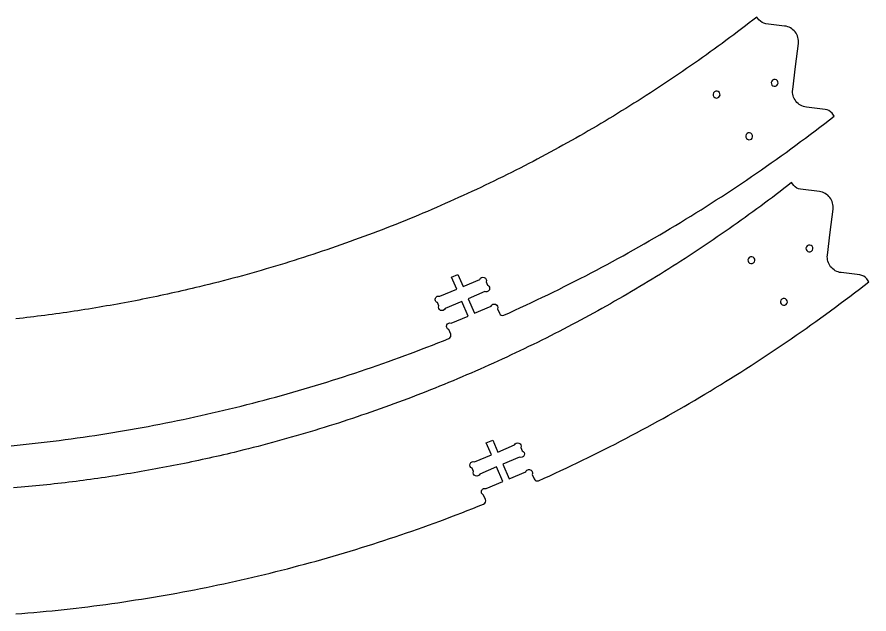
# Model space of a CAD drawing. Extents: x 0.6 to 95.9, y 0.9 to 46.4.
# Drawn here: x 63.69 to 95.86, y 1.09 to 23.64 of the extents above; entities that cross this region are included whole.
import ezdxf

# ---------------------------------------------------------------- set-up
doc = ezdxf.new("R2010")
doc.units = 0
doc.layers.add('THREE_QUARTER_INCH_THRUCUT', color=18, linetype='CONTINUOUS')

msp = doc.modelspace()

# ---------------------------------------------------------------- linework, layer by layer
at = {"layer": 'THREE_QUARTER_INCH_THRUCUT'}
for points in [[(63.469, 7.443), (63.696, 7.466), (63.923, 7.489), (64.149, 7.514), (64.376, 7.539), (64.602, 7.565), (64.828, 7.592), (65.054, 7.619), (65.279, 7.648), (65.505, 7.677), (65.73, 7.707), (65.955, 7.738), (66.179, 7.77), (66.404, 7.803), (66.628, 7.836), (66.852, 7.871), (67.076, 7.906), (67.299, 7.942), (67.522, 7.979), (67.745, 8.017), (67.968, 8.055), (68.191, 8.095), (68.413, 8.135), (68.635, 8.176), (68.857, 8.218), (69.078, 8.261), (69.3, 8.304), (69.521, 8.348), (69.741, 8.394), (69.962, 8.44), (70.182, 8.486), (70.402, 8.534), (70.622, 8.582), (70.841, 8.632), (71.06, 8.682), (71.279, 8.732), (71.498, 8.784), (71.716, 8.836), (71.934, 8.89), (72.152, 8.944), (72.369, 8.999), (72.586, 9.054), (72.803, 9.111), (73.02, 9.168), (73.236, 9.226), (73.452, 9.285), (73.668, 9.344), (73.884, 9.405), (74.099, 9.466), (74.314, 9.528), (74.528, 9.591), (74.742, 9.654), (74.956, 9.719), (75.17, 9.784), (75.383, 9.85), (75.596, 9.916), (75.809, 9.984), (76.021, 10.052), (76.234, 10.121), (76.445, 10.191), (76.657, 10.261), (76.868, 10.333), (77.079, 10.405), (77.289, 10.478), (77.499, 10.551), (77.709, 10.626), (77.919, 10.701), (78.128, 10.777), (78.337, 10.853), (78.545, 10.931), (78.753, 11.009), (78.961, 11.088), (79.169, 11.167), (79.376, 11.248), (79.582, 11.329), (79.789, 11.411), (79.995, 11.494, 0.414211), (80.063, 11.666), (79.99, 11.837, -1), (80.088, 12.078), (80.719, 12.346), (80.485, 12.899), (79.853, 12.631, -1), (79.612, 12.728), (79.561, 12.85, -1), (79.658, 13.091), (80.29, 13.359), (80.099, 13.807), (80.339, 13.909), (80.529, 13.461), (81.16, 13.729, -1), (81.402, 13.631), (81.453, 13.509, -1), (81.356, 13.268), (80.724, 13), (80.959, 12.448), (81.59, 12.716, -1), (81.831, 12.619), (81.904, 12.447, 0.414211), (82.074, 12.378), (82.282, 12.472), (82.491, 12.567), (82.699, 12.662), (82.907, 12.759), (83.114, 12.856), (83.321, 12.954), (83.527, 13.052), (83.733, 13.152), (83.939, 13.252), (84.144, 13.353), (84.349, 13.455), (84.553, 13.557), (84.757, 13.66), (84.96, 13.764), (85.163, 13.869), (85.366, 13.975), (85.568, 14.081), (85.77, 14.188), (85.971, 14.296), (86.172, 14.404), (86.373, 14.514), (86.573, 14.624), (86.772, 14.735), (86.972, 14.846), (87.17, 14.958), (87.369, 15.071), (87.566, 15.185), (87.764, 15.3), (87.961, 15.415), (88.157, 15.531), (88.353, 15.647), (88.549, 15.765), (88.744, 15.883), (88.938, 16.002), (89.132, 16.121), (89.326, 16.242), (89.519, 16.363), (89.712, 16.484), (89.904, 16.607), (90.096, 16.73), (90.287, 16.854), (90.478, 16.979), (90.668, 17.104), (90.858, 17.23), (91.048, 17.357), (91.236, 17.484), (91.425, 17.612), (91.613, 17.741), (91.8, 17.871), (91.987, 18.001), (92.173, 18.132), (92.359, 18.264), (92.545, 18.396), (92.729, 18.529), (92.914, 18.663), (93.098, 18.797), (93.281, 18.933), (93.464, 19.068), (93.646, 19.205), (93.828, 19.342), (94.009, 19.48), (94.19, 19.619), (94.37, 19.758), (94.55, 19.898), (94.468, 20.003, 0.198856), (94.206, 20.152), (93.499, 20.238, -0.414214), (92.982, 20.9), (93.088, 21.769), (93.194, 22.639, 0.414214), (92.677, 23.3), (91.97, 23.386, -0.198856), (91.708, 23.536), (91.626, 23.641), (91.481, 23.528), (91.337, 23.416), (91.192, 23.305), (91.046, 23.194), (90.9, 23.083), (90.754, 22.973), (90.608, 22.864), (90.461, 22.755), (90.314, 22.646), (90.166, 22.538), (90.018, 22.43), (89.87, 22.323), (89.721, 22.217), (89.572, 22.11), (89.423, 22.005), (89.273, 21.9), (89.123, 21.795), (88.973, 21.691), (88.822, 21.587), (88.671, 21.484), (88.52, 21.381), (88.368, 21.279), (88.216, 21.177), (88.063, 21.076), (87.91, 20.975), (87.757, 20.875), (87.604, 20.775), (87.45, 20.676), (87.296, 20.577), (87.141, 20.479), (86.986, 20.381), (86.831, 20.284), (86.676, 20.187), (86.52, 20.091), (86.364, 19.995), (86.207, 19.9), (86.05, 19.805), (85.893, 19.711), (85.736, 19.617), (85.578, 19.524), (85.42, 19.431), (85.261, 19.339), (85.102, 19.247), (84.943, 19.156), (84.784, 19.066), (84.624, 18.976), (84.464, 18.886), (84.304, 18.797), (84.143, 18.708), (83.982, 18.62), (83.821, 18.533), (83.659, 18.446), (83.497, 18.36), (83.335, 18.274), (83.173, 18.188), (83.01, 18.103), (82.847, 18.019), (82.683, 17.935), (82.52, 17.852), (82.356, 17.769), (82.191, 17.687), (82.027, 17.606), (81.862, 17.524), (81.697, 17.444), (81.531, 17.364), (81.365, 17.284), (81.199, 17.205), (81.033, 17.127), (80.866, 17.049), (80.699, 16.972), (80.532, 16.895), (80.365, 16.819), (80.197, 16.743), (80.029, 16.668), (79.861, 16.593), (79.692, 16.519), (79.523, 16.446), (79.354, 16.373), (79.184, 16.3), (79.015, 16.228), (78.845, 16.157), (78.674, 16.086), (78.504, 16.016), (78.333, 15.947), (78.162, 15.878), (77.991, 15.809), (77.819, 15.741), (77.647, 15.674), (77.475, 15.607), (77.303, 15.541), (77.13, 15.475), (76.957, 15.41), (76.784, 15.345), (76.611, 15.281), (76.437, 15.218), (76.263, 15.155), (76.089, 15.093), (75.915, 15.031), (75.74, 14.97), (75.565, 14.909), (75.39, 14.849), (75.214, 14.79), (75.039, 14.731), (74.863, 14.673), (74.687, 14.615), (74.51, 14.558), (74.334, 14.501), (74.157, 14.445), (73.98, 14.39), (73.802, 14.335), (73.625, 14.281), (73.447, 14.227), (73.269, 14.174), (73.091, 14.122), (72.912, 14.07), (72.734, 14.019), (72.555, 13.968), (72.375, 13.918), (72.196, 13.868), (72.016, 13.819), (71.837, 13.771), (71.656, 13.723), (71.476, 13.676), (71.296, 13.63), (71.115, 13.584), (70.934, 13.538), (70.753, 13.494), (70.572, 13.45), (70.438, 13.418), (70.305, 13.386), (70.171, 13.355), (70.037, 13.323), (69.904, 13.293), (69.77, 13.262), (69.636, 13.232), (69.501, 13.203), (69.367, 13.173), (69.233, 13.144), (69.098, 13.115), (68.964, 13.087), (68.829, 13.059), (68.694, 13.031), (68.559, 13.004), (68.424, 12.976), (68.289, 12.95), (68.154, 12.923), (68.019, 12.897), (67.883, 12.871), (67.748, 12.846), (67.612, 12.821), (67.476, 12.796), (67.34, 12.772), (67.204, 12.747), (67.068, 12.724), (66.932, 12.7), (66.796, 12.677), (66.66, 12.654), (66.523, 12.632), (66.387, 12.61), (66.25, 12.588), (66.113, 12.567), (65.976, 12.546), (65.839, 12.525), (65.702, 12.504), (65.565, 12.484), (65.428, 12.465), (65.29, 12.445), (65.153, 12.426), (65.016, 12.408), (64.878, 12.389), (64.74, 12.371), (64.602, 12.354), (64.464, 12.336), (64.326, 12.319), (64.188, 12.303), (64.05, 12.286), (63.912, 12.27), (63.774, 12.255), (63.635, 12.239)], [(63.642, 1.089), (63.87, 1.107), (64.098, 1.127), (64.325, 1.147), (64.553, 1.167), (64.78, 1.189), (65.007, 1.212), (65.234, 1.235), (65.461, 1.259), (65.687, 1.284), (65.913, 1.31), (66.139, 1.337), (66.365, 1.365), (66.591, 1.393), (66.816, 1.423), (67.041, 1.453), (67.266, 1.484), (67.491, 1.516), (67.715, 1.549), (67.939, 1.582), (68.163, 1.617), (68.387, 1.652), (68.61, 1.688), (68.834, 1.725), (69.057, 1.762), (69.279, 1.801), (69.502, 1.84), (69.724, 1.881), (69.946, 1.922), (70.168, 1.964), (70.39, 2.006), (70.611, 2.05), (70.832, 2.094), (71.052, 2.139), (71.273, 2.185), (71.493, 2.232), (71.713, 2.28), (71.933, 2.328), (72.152, 2.377), (72.371, 2.427), (72.59, 2.478), (72.809, 2.53), (73.027, 2.582), (73.245, 2.635), (73.463, 2.689), (73.68, 2.744), (73.898, 2.8), (74.115, 2.856), (74.331, 2.914), (74.548, 2.972), (74.764, 3.03), (74.979, 3.09), (75.195, 3.15), (75.41, 3.212), (75.625, 3.274), (75.839, 3.336), (76.054, 3.4), (76.268, 3.464), (76.481, 3.529), (76.695, 3.595), (76.908, 3.662), (77.12, 3.729), (77.333, 3.798), (77.545, 3.867), (77.757, 3.936), (77.968, 4.007), (78.179, 4.078), (78.39, 4.15), (78.6, 4.223), (78.811, 4.297), (79.02, 4.371), (79.23, 4.446), (79.439, 4.522), (79.648, 4.599), (79.856, 4.676), (80.064, 4.754), (80.272, 4.833), (80.48, 4.913), (80.687, 4.994), (80.894, 5.075), (81.1, 5.157), (81.306, 5.239, 0.414211), (81.374, 5.412), (81.302, 5.583, -1), (81.399, 5.824), (82.031, 6.092), (81.796, 6.644), (81.165, 6.376, -1), (80.923, 6.474), (80.872, 6.595, -1), (80.969, 6.836), (81.601, 7.105), (81.41, 7.553), (81.65, 7.655), (81.84, 7.206), (82.472, 7.474, -1), (82.713, 7.377), (82.764, 7.255, -1), (82.667, 7.014), (82.035, 6.746), (82.27, 6.194), (82.902, 6.462, -1), (83.143, 6.364), (83.215, 6.193, 0.414211), (83.385, 6.124), (83.594, 6.218), (83.802, 6.312), (84.01, 6.408), (84.218, 6.504), (84.425, 6.601), (84.632, 6.699), (84.838, 6.798), (85.044, 6.897), (85.25, 6.998), (85.455, 7.099), (85.66, 7.2), (85.864, 7.303), (86.068, 7.406), (86.272, 7.51), (86.475, 7.615), (86.677, 7.72), (86.88, 7.827), (87.081, 7.934), (87.283, 8.041), (87.484, 8.15), (87.684, 8.259), (87.884, 8.369), (88.084, 8.48), (88.283, 8.592), (88.482, 8.704), (88.68, 8.817), (88.878, 8.931), (89.075, 9.045), (89.272, 9.16), (89.468, 9.276), (89.664, 9.393), (89.86, 9.51), (90.055, 9.628), (90.249, 9.747), (90.444, 9.867), (90.637, 9.987), (90.83, 10.108), (91.023, 10.23), (91.215, 10.353), (91.407, 10.476), (91.599, 10.6), (91.789, 10.724), (91.98, 10.85), (92.169, 10.976), (92.359, 11.102), (92.548, 11.23), (92.736, 11.358), (92.924, 11.487), (93.111, 11.616), (93.298, 11.747), (93.485, 11.878), (93.67, 12.009), (93.856, 12.142), (94.041, 12.275), (94.225, 12.409), (94.409, 12.543), (94.592, 12.678), (94.775, 12.814), (94.957, 12.951), (95.139, 13.088), (95.32, 13.226), (95.501, 13.364), (95.681, 13.503), (95.861, 13.643), (95.779, 13.748, 0.198856), (95.517, 13.898), (94.81, 13.984, -0.414214), (94.293, 14.645), (94.399, 15.515), (94.505, 16.384, 0.414214), (93.988, 17.045), (93.281, 17.132, -0.198856), (93.019, 17.281), (92.937, 17.386), (92.793, 17.274), (92.648, 17.162), (92.503, 17.051), (92.357, 16.94), (92.212, 16.829), (92.066, 16.719), (91.919, 16.61), (91.772, 16.5), (91.625, 16.392), (91.478, 16.284), (91.33, 16.176), (91.181, 16.069), (91.033, 15.962), (90.884, 15.856), (90.734, 15.75), (90.585, 15.645), (90.435, 15.54), (90.284, 15.436), (90.133, 15.332), (89.982, 15.229), (89.831, 15.127), (89.679, 15.024), (89.527, 14.923), (89.374, 14.821), (89.222, 14.72), (89.068, 14.62), (88.915, 14.52), (88.761, 14.421), (88.607, 14.322), (88.452, 14.224), (88.298, 14.126), (88.142, 14.029), (87.987, 13.932), (87.831, 13.836), (87.675, 13.74), (87.518, 13.645), (87.361, 13.55), (87.204, 13.456), (87.047, 13.363), (86.889, 13.269), (86.731, 13.177), (86.572, 13.085), (86.414, 12.993), (86.255, 12.902), (86.095, 12.811), (85.935, 12.721), (85.775, 12.632), (85.615, 12.543), (85.454, 12.454), (85.293, 12.366), (85.132, 12.279), (84.971, 12.192), (84.809, 12.105), (84.646, 12.019), (84.484, 11.934), (84.321, 11.849), (84.158, 11.765), (83.995, 11.681), (83.831, 11.598), (83.667, 11.515), (83.503, 11.433), (83.338, 11.351), (83.173, 11.27), (83.008, 11.189), (82.842, 11.109), (82.677, 11.03), (82.511, 10.951), (82.344, 10.873), (82.178, 10.795), (82.011, 10.717), (81.843, 10.641), (81.676, 10.564), (81.508, 10.489), (81.34, 10.413), (81.172, 10.339), (81.003, 10.265), (80.834, 10.191), (80.665, 10.118), (80.496, 10.046), (80.326, 9.974), (80.156, 9.903), (79.986, 9.832), (79.815, 9.762), (79.644, 9.692), (79.473, 9.623), (79.302, 9.555), (79.13, 9.487), (78.959, 9.419), (78.786, 9.352), (78.614, 9.286), (78.441, 9.22), (78.269, 9.155), (78.095, 9.091), (77.922, 9.027), (77.748, 8.963), (77.574, 8.9), (77.4, 8.838), (77.226, 8.776), (77.051, 8.715), (76.876, 8.655), (76.701, 8.595), (76.526, 8.535), (76.35, 8.476), (76.174, 8.418), (75.998, 8.36), (75.822, 8.303), (75.645, 8.247), (75.468, 8.191), (75.291, 8.135), (75.114, 8.081), (74.936, 8.026), (74.758, 7.973), (74.58, 7.92), (74.402, 7.867), (74.223, 7.815), (74.045, 7.764), (73.866, 7.714), (73.687, 7.663), (73.507, 7.614), (73.328, 7.565), (73.148, 7.517), (72.968, 7.469), (72.787, 7.422), (72.607, 7.375), (72.426, 7.329), (72.245, 7.284), (72.064, 7.239), (71.883, 7.195), (71.749, 7.163), (71.616, 7.132), (71.482, 7.1), (71.349, 7.069), (71.215, 7.038), (71.081, 7.008), (70.947, 6.978), (70.813, 6.948), (70.678, 6.919), (70.544, 6.89), (70.41, 6.861), (70.275, 6.832), (70.14, 6.804), (70.005, 6.777), (69.871, 6.749), (69.736, 6.722), (69.6, 6.695), (69.465, 6.669), (69.33, 6.643), (69.194, 6.617), (69.059, 6.592), (68.923, 6.566), (68.787, 6.542), (68.652, 6.517), (68.516, 6.493), (68.38, 6.469), (68.243, 6.446), (68.107, 6.423), (67.971, 6.4), (67.834, 6.378), (67.698, 6.355), (67.561, 6.334), (67.424, 6.312), (67.287, 6.291), (67.151, 6.271), (67.013, 6.25), (66.876, 6.23), (66.739, 6.21), (66.602, 6.191), (66.464, 6.172), (66.327, 6.153), (66.189, 6.135), (66.051, 6.117), (65.914, 6.099), (65.776, 6.082), (65.638, 6.065), (65.5, 6.048), (65.361, 6.032), (65.223, 6.016), (65.085, 6), (64.946, 5.985), (64.808, 5.97), (64.669, 5.956), (64.53, 5.941), (64.392, 5.927), (64.253, 5.914), (64.114, 5.901), (63.975, 5.888), (63.836, 5.875), (63.696, 5.863), (63.557, 5.852)]]:
    msp.add_lwpolyline(points, format="xyb", dxfattribs=at)
for points in [[(92.38, 21.051, 0.414214), (92.402, 21.234, 0.414214), (92.22, 21.256, 0.414214), (92.197, 21.073, 0.414214)], [(90.188, 20.608, 0.414214), (90.21, 20.79, 0.414214), (90.028, 20.813, 0.414214), (90.006, 20.63, 0.414214)], [(91.419, 19.032, 0.414214), (91.442, 19.214, 0.414214), (91.259, 19.237, 0.414214), (91.237, 19.054, 0.414214)], [(93.691, 14.797, 0.414214), (93.713, 14.979, 0.414214), (93.531, 15.002, 0.414214), (93.509, 14.819, 0.414214)], [(91.499, 14.353, 0.414214), (91.522, 14.536, 0.414214), (91.339, 14.558, 0.414214), (91.317, 14.376, 0.414214)], [(92.731, 12.777, 0.414214), (92.753, 12.96, 0.414214), (92.571, 12.982, 0.414214), (92.548, 12.8, 0.414214)]]:
    msp.add_lwpolyline(points, format="xyb", close=True, dxfattribs=at)

doc.saveas('drawing.dxf')
